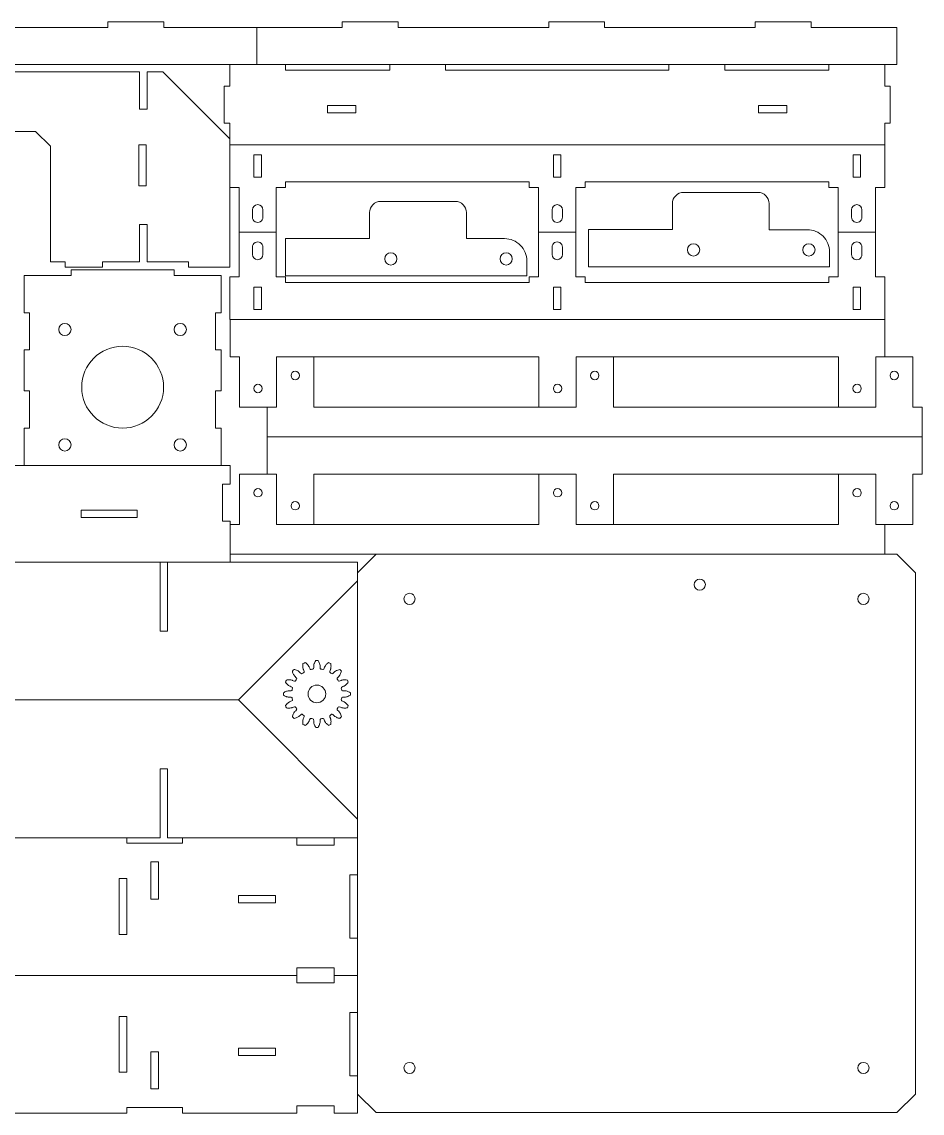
# Model space of a CAD drawing. Header units: millimetres. Extents: x -607 to 602, y -457 to -156.
# Drawn here: x 360.3 to 602.3, y -451 to -157.8 of the extents above; entities that cross this region are included whole.
import ezdxf

# ---------------------------------------------------------------- set-up
doc = ezdxf.new("R2010")
doc.units = ezdxf.units.MM
doc.header["$MEASUREMENT"] = 0
doc.layers.add('Default', color=7, linetype='Continuous')

msp = doc.modelspace()

# ---------------------------------------------------------------- linework, layer by layer
at = {"layer": 'Default', "color": 250, "lineweight": 9}
for points in [[(423.4518, -169.3371), (247.4518, -169.3371), (247.4518, -159.3371), (272.4518, -159.3371), (272.4518, -157.8371), (287.4518, -157.8371), (287.4518, -159.3371), (327.9518, -159.3371), (327.9518, -157.8371), (342.9518, -157.8371), (342.9518, -159.3371), (383.4518, -159.3371), (383.4518, -157.8371), (398.4518, -157.8371), (398.4518, -159.3371), (423.4518, -159.3371)], [(595.4518, -159.3371), (595.4518, -169.3371), (423.4518, -169.3371), (423.4518, -159.3371), (446.4518, -159.3371), (446.4518, -157.8371), (461.4518, -157.8371), (461.4518, -159.3371), (501.9518, -159.3371), (501.9518, -157.8371), (516.9518, -157.8371), (516.9518, -159.3371), (557.4518, -159.3371), (557.4518, -157.8371), (572.4518, -157.8371), (572.4518, -159.3371), (595.4518, -159.3371)], [(416.2188, -169.3371), (416.2188, -175.0871), (414.7188, -175.0871), (414.7188, -185.0871), (416.2188, -185.0871), (416.2188, -190.8371), (592.2188, -190.8371), (592.2188, -185.0871), (593.7188, -185.0871), (593.7188, -175.0871), (592.2188, -175.0871), (592.2188, -169.3371)], [(431.2188, -169.3371), (431.2188, -170.8371), (459.2188, -170.8371), (459.2188, -169.3371)], [(534.2188, -169.3371), (534.2188, -170.8371), (474.2188, -170.8371), (474.2188, -169.3371)], [(577.2188, -169.3371), (577.2188, -170.8371), (549.2188, -170.8371), (549.2188, -169.3371)], [(349.9988, -171.2666), (391.9998, -171.2666), (391.9998, -181.2666), (393.9998, -181.2666), (393.9998, -171.2666), (398.2188, -171.2666), (416.2188, -189.2666)], [(416.2188, -189.2666), (416.2188, -223.7666), (405.1093, -223.7666), (405.1093, -222.2666), (393.9998, -222.2666), (393.9998, -212.2666), (391.9998, -212.2666), (391.9998, -222.2666), (381.9998, -222.2666), (381.9998, -223.7666), (371.9998, -223.7666), (371.9998, -222.2666), (367.9988, -222.2666), (367.9988, -191.2666), (363.9988, -187.2666), (349.9988, -187.2666)], [(393.7328, -190.8876), (391.7328, -190.8876), (391.7328, -201.8876), (393.7328, -201.8876), (393.7328, -190.8876)], [(416.2188, -202.3371), (418.7188, -202.3371), (418.7188, -214.3372), (428.7188, -214.3371), (428.7188, -202.3371), (431.2188, -202.337), (431.2188, -200.8371), (496.7188, -200.8371), (496.7188, -202.3371), (499.2188, -202.3372), (499.2188, -214.3371), (509.2188, -214.3371), (509.2188, -202.3371), (511.7188, -202.3371), (511.7188, -200.8371), (577.2188, -200.8371), (577.2188, -202.3371), (579.7188, -202.3371), (579.7188, -214.3371), (589.7188, -214.3371), (589.7188, -202.3371), (592.2188, -202.3371), (592.2188, -190.8371)], [(558.1752, -203.6613), (538.1752, -203.6613)], [(476.8116, -206.0762), (456.8116, -206.0762)], [(535.1752, -206.6613), (535.1752, -213.6613), (512.5817, -213.6613), (512.5817, -223.6613), (577.4199, -223.6613), (577.4199, -219.6667)], [(571.4199, -213.6667), (561.1752, -213.6667), (561.1752, -206.6613)], [(453.8116, -209.0762), (453.8116, -216.0762), (431.2181, -216.0762), (431.2181, -226.0762), (496.0563, -226.0762), (496.0563, -222.0816)], [(490.0563, -216.0816), (479.8116, -216.0816), (479.8116, -209.0762)], [(418.7188, -214.3371), (418.7188, -226.3371), (416.2188, -226.3371), (416.2188, -237.8371), (592.2188, -237.8371), (592.2188, -226.3371), (589.7188, -226.3371), (589.7188, -214.3371), (579.7188, -214.3371), (579.7188, -226.3371), (577.2188, -226.3371), (577.2188, -227.8371), (511.7188, -227.8371), (511.7188, -226.3371), (509.2188, -226.3371), (509.2188, -214.3371), (499.2188, -214.3371), (499.2188, -226.3371), (496.7188, -226.3371), (496.7188, -227.8371), (431.2188, -227.8371), (431.2188, -226.3371), (428.7188, -226.3371), (428.7188, -214.3371), (418.7188, -214.3371)], [(360.9188, -276.9868), (360.9188, -266.9868), (362.4188, -266.9868), (362.4188, -256.9868), (360.9188, -256.9868), (360.9188, -245.9868), (362.4188, -245.9868), (362.4188, -235.9868), (360.9188, -235.9868), (360.9188, -225.9868), (373.5962, -225.9868), (373.5962, -224.4868), (401.2413, -224.4868), (401.2413, -225.9868), (413.9188, -225.9868), (413.9188, -235.9868), (412.4188, -235.9868), (412.4188, -245.9868), (413.9188, -245.9868), (413.9188, -256.9868), (412.4188, -256.9868), (412.4188, -266.9868), (413.9188, -266.9868), (413.9188, -276.9868)], [(499.3001, -261.3271), (499.3001, -247.8371), (428.8001, -247.8371), (428.8001, -261.3271), (418.8001, -261.3271), (418.8001, -247.8371), (416.3001, -247.8371), (416.3001, -237.8371)], [(592.3001, -247.8371), (592.3001, -237.8371)], [(579.8001, -261.3271), (579.8001, -247.8371), (509.3001, -247.8371), (509.3001, -261.3371), (438.8001, -261.3371), (438.8001, -247.8371)], [(602.3001, -269.3371), (602.3001, -261.3371), (599.8001, -261.3371), (599.8001, -247.8371), (589.8001, -247.8371), (589.8001, -261.3371), (519.3001, -261.3371), (519.3001, -247.8371)], [(303.3001, -265.8463), (303.3001, -276.9868), (314.4776, -276.9868), (314.4776, -278.9857), (342.1226, -278.9857), (342.1226, -276.9868), (416.3001, -276.9868), (416.3001, -281.9868), (414.3001, -281.9868), (414.3001, -291.9868), (416.3001, -291.9868), (416.3001, -302.9868), (240.3001, -302.9868), (240.3001, -291.9868), (242.3001, -291.9868), (242.3001, -281.9868), (240.3001, -281.9868), (240.3001, -276.9868), (277.3001, -276.9868), (279.3001, -274.9868), (279.3001, -254.7368), (301.3001, -254.7368), (301.3001, -265.8463), (303.3001, -265.8463)], [(426.3001, -279.3371), (426.3001, -269.3371), (426.3001, -261.3371)], [(426.3001, -269.3371), (602.3001, -269.3371), (602.3001, -279.3371), (599.8001, -279.3371), (599.8001, -292.8271), (589.8001, -292.8271), (589.8001, -279.3371), (519.3001, -279.3371), (519.3001, -292.8271)], [(499.3001, -279.3371), (499.3001, -292.8371), (428.8001, -292.8371), (428.8001, -279.3371), (418.8001, -279.3371), (418.8001, -292.8371), (416.3001, -292.8371), (416.3001, -300.8371), (592.3001, -300.8371), (592.3001, -292.8371)], [(438.8001, -292.8271), (438.8001, -279.3371), (509.3001, -279.3371), (509.3001, -292.8371), (579.8001, -292.8371), (579.8001, -279.3371)], [(595.5214, -300.8371), (455.5214, -300.8371), (450.5214, -305.8371), (450.5214, -445.8371), (455.5214, -450.8371), (595.5214, -450.8371), (600.5214, -445.8371), (600.5214, -305.8371), (595.5214, -300.8371)], [(167.938, -339.9868), (130.5214, -314.9868), (130.5214, -302.9868), (190.5214, -302.9868), (190.5214, -321.4868), (192.5214, -321.4868), (192.5214, -302.9868), (397.5214, -302.9868), (397.5214, -321.4868), (399.5214, -321.4868), (399.5214, -302.9868), (450.5214, -302.9868), (450.5214, -307.9868), (418.5214, -339.9868)], [(144.5214, -413.9868), (128.5214, -397.9868), (128.5214, -392.9868), (144.5214, -376.9868), (130.5214, -376.9868), (130.5214, -364.9868), (167.938, -339.9868), (418.5214, -339.9868), (450.5214, -371.9868), (450.5214, -376.9868), (399.5214, -376.9868), (399.5214, -358.4868), (397.5214, -358.4868), (397.5214, -376.9868), (192.5214, -376.9868), (192.5214, -358.4868), (190.5214, -358.4868), (190.5214, -376.9868)], [(450.5214, -376.9868), (450.5214, -386.9868), (448.5214, -386.9868), (448.5214, -403.9868), (450.5214, -403.9868), (450.5214, -413.9868)], [(144.5214, -413.9868), (434.2714, -413.9868), (434.2714, -415.9868)], [(434.2714, -415.9868), (444.2714, -415.9868), (444.2714, -413.9868), (450.5214, -413.9868), (450.5214, -423.9868), (448.5214, -423.9868), (448.5214, -440.9868), (450.5214, -440.9868), (450.5214, -450.9868), (444.2714, -450.9868), (444.2714, -448.9868), (434.2714, -448.9868), (434.2714, -450.9868), (403.5214, -450.9868), (403.5214, -449.4868), (388.5214, -449.4868), (388.5214, -450.9868), (323.0214, -450.9868)]]:
    msp.add_lwpolyline(points, dxfattribs=at)
at = {"layer": 'Default', "color": 240, "lineweight": 9}
for points in [[(442.5048, -182.3101), (442.5048, -180.3101), (450.0961, -180.3101), (450.0961, -182.3101), (442.5048, -182.3101)], [(558.3415, -180.3101), (558.3415, -182.3101), (565.9328, -182.3101), (565.9328, -180.3101), (558.3415, -180.3101)], [(422.7188, -193.5871), (424.7188, -193.5871), (424.7188, -199.5871), (422.7188, -199.5871), (422.7188, -193.5871)], [(505.2188, -199.5871), (505.2188, -193.5871), (503.2188, -193.5872), (503.2188, -199.5871), (505.2188, -199.5871)], [(585.7189, -199.5871), (585.7188, -193.5871), (583.7188, -193.5871), (583.7188, -199.5871), (585.7189, -199.5871)], [(422.3188, -208.3371), (422.3188, -210.3371)], [(425.1189, -210.3371), (425.1188, -208.3371)], [(502.8188, -208.3371), (502.8188, -210.3371)], [(505.6188, -210.3371), (505.6188, -208.3371)], [(583.3189, -208.3371), (583.3189, -210.3371)], [(586.1188, -210.3371), (586.1188, -208.3371)], [(422.3188, -218.3371), (422.3188, -220.3371)], [(425.1188, -220.3371), (425.1188, -218.3371)], [(502.8188, -218.3371), (502.8188, -220.3371)], [(505.6188, -220.3371), (505.6188, -218.3371)], [(583.3188, -218.3371), (583.3188, -220.3371)], [(586.1188, -220.3371), (586.1188, -218.3371)], [(422.7188, -229.0871), (422.7188, -235.0871), (424.7188, -235.0871), (424.7188, -229.0871), (422.7188, -229.0871)], [(503.2188, -229.0871), (503.2188, -235.0871), (505.2188, -235.0871), (505.2188, -229.0871), (503.2188, -229.0871)], [(585.7188, -235.0871), (583.7188, -235.0871), (583.7188, -229.0871), (585.7188, -229.0871), (585.7188, -235.0871)], [(391.3001, -290.9868), (391.3001, -288.9868), (376.3001, -288.9868), (376.3001, -290.9868), (391.3001, -290.9868)], [(403.5214, -376.9868), (403.5214, -378.4868), (388.5214, -378.4868), (388.5214, -376.9868)], [(444.2714, -376.9868), (444.2714, -378.9868), (434.2714, -378.9868), (434.2714, -376.9868)], [(395.0214, -393.4868), (397.0214, -393.4868), (397.0214, -383.4868), (395.0214, -383.4868), (395.0214, -393.4868)], [(388.5214, -402.9868), (388.5214, -387.9868), (386.5214, -387.9868), (386.5214, -402.9868), (388.5214, -402.9868)], [(418.5214, -394.4868), (428.5214, -394.4868), (428.5214, -392.4868), (418.5214, -392.4868), (418.5214, -394.4868)], [(444.2714, -413.9868), (444.2714, -411.9868), (434.2714, -411.9868), (434.2714, -413.9868)], [(388.5214, -424.9868), (388.5214, -439.9868), (386.5214, -439.9868), (386.5214, -424.9868), (388.5214, -424.9868)], [(418.5214, -433.4868), (428.5214, -433.4868), (428.5214, -435.4868), (418.5214, -435.4868), (418.5214, -433.4868)], [(395.0214, -434.4868), (397.0214, -434.4868), (397.0214, -444.4868), (395.0214, -444.4868), (395.0214, -434.4868)]]:
    msp.add_lwpolyline(points, dxfattribs=at)
at = {"layer": 'Default', "color": 250, "lineweight": 9}
for points, knots in [([(538.1752, -203.6613), (537.3796, -203.6613), (536.6165, -203.9774), (536.0539, -204.54), (535.4913, -205.1026), (535.1752, -205.8657), (535.1752, -206.6613)], [0, 0, 0, 0, 1, 1, 1, 2, 2, 2, 2]), ([(561.1752, -206.6613), (561.1752, -205.8657), (560.8592, -205.1026), (560.2966, -204.54), (559.734, -203.9774), (558.9709, -203.6613), (558.1752, -203.6613)], [0, 0, 0, 0, 1, 1, 1, 2, 2, 2, 2]), ([(456.8116, -206.0762), (456.016, -206.0762), (455.2529, -206.3923), (454.6903, -206.9549), (454.1277, -207.5175), (453.8116, -208.2806), (453.8116, -209.0762)], [0, 0, 0, 0, 1, 1, 1, 2, 2, 2, 2]), ([(479.8116, -209.0762), (479.8116, -208.2806), (479.4956, -207.5175), (478.933, -206.9549), (478.3704, -206.3923), (477.6073, -206.0762), (476.8116, -206.0762)], [0, 0, 0, 0, 1, 1, 1, 2, 2, 2, 2]), ([(577.4199, -219.6667), (577.4199, -218.0754), (576.7877, -216.5493), (575.6625, -215.424), (574.5373, -214.2988), (573.0112, -213.6667), (571.4199, -213.6667)], [0, 0, 0, 0, 1, 1, 1, 2, 2, 2, 2]), ([(496.0563, -222.0816), (496.0563, -220.4903), (495.4241, -218.9642), (494.2989, -217.8389), (493.1737, -216.7137), (491.6476, -216.0816), (490.0563, -216.0816)], [0, 0, 0, 0, 1, 1, 1, 2, 2, 2, 2]), ([(544.029, -309.0216), (544.029, -308.1931), (543.3575, -307.5216), (542.529, -307.5216), (541.7006, -307.5216), (541.029, -308.1931), (541.029, -309.0215), (541.029, -309.85), (541.7006, -310.5215), (542.529, -310.5216), (543.3575, -310.5216), (544.029, -309.85), (544.029, -309.0216)], [0, 0, 0, 0, 1, 1, 1, 2, 2, 2, 3, 3, 3, 4, 4, 4, 4]), ([(466.0214, -312.8371), (466.0214, -312.0087), (465.3498, -311.3371), (464.5214, -311.3371), (463.6929, -311.3371), (463.0214, -312.0087), (463.0214, -312.8371), (463.0213, -313.6656), (463.6929, -314.3371), (464.5213, -314.3371), (465.3498, -314.3371), (466.0213, -313.6656), (466.0214, -312.8371)], [0, 0, 0, 0, 1, 1, 1, 2, 2, 2, 3, 3, 3, 4, 4, 4, 4]), ([(588.0214, -312.8371), (588.0214, -312.0087), (587.3498, -311.3371), (586.5214, -311.3371), (585.6929, -311.3371), (585.0214, -312.0087), (585.0214, -312.8371), (585.0213, -313.6656), (585.6929, -314.3371), (586.5213, -314.3371), (587.3498, -314.3371), (588.0213, -313.6656), (588.0214, -312.8371)], [0, 0, 0, 0, 1, 1, 1, 2, 2, 2, 3, 3, 3, 4, 4, 4, 4]), ([(440.503, -345.2584), (440.5153, -345.1569), (440.5882, -345.073), (440.6871, -345.0468), (440.8598, -345.0193), (441.0314, -344.9852), (441.2015, -344.9444), (441.3029, -344.9308), (441.4024, -344.9804), (441.4526, -345.0696), (441.5637, -345.2668), (441.666, -345.5028), (441.6894, -345.5715), (441.7199, -345.6611), (441.7707, -345.764), (441.7885, -345.7931), (441.8771, -345.938), (442.0192, -346.1251), (442.0681, -346.1824), (442.2426, -346.3868), (442.6231, -346.7058), (442.7698, -346.8143), (442.9731, -346.7385), (443.1736, -346.6555), (443.3708, -346.5653), (443.4248, -346.205), (443.4307, -345.7565), (443.4202, -345.6224), (443.4085, -345.4731), (443.3627, -345.2324), (443.3427, -345.1493), (443.3267, -345.083), (443.2769, -344.965), (443.256, -344.9225), (443.1921, -344.7927), (443.0991, -344.5094), (443.0686, -344.4002), (443.041, -344.3016), (443.0763, -344.1963), (443.1576, -344.1342), (443.3067, -344.0427), (443.4522, -343.9455), (443.5937, -343.8428), (443.6822, -343.7914), (443.7931, -343.7991), (443.8736, -343.8623), (444.0517, -344.0021), (444.2365, -344.1809), (444.2844, -344.2354), (444.3469, -344.3065), (444.4333, -344.3822), (444.4608, -344.4022), (444.5982, -344.5022), (444.8011, -344.6207), (444.8682, -344.6549), (445.1075, -344.7769), (445.5812, -344.9261), (445.7582, -344.9701), (445.917, -344.8224), (446.0705, -344.6689), (446.2182, -344.5101), (446.1302, -344.1565), (445.9641, -343.74), (445.903, -343.62), (445.835, -343.4866), (445.7006, -343.2818), (445.6503, -343.2127), (445.6102, -343.1576), (445.5191, -343.0675), (445.4835, -343.0363), (445.3747, -342.9408), (445.1804, -342.7147), (445.1104, -342.6255), (445.0473, -342.545), (445.0395, -342.4341), (445.0909, -342.3456), (445.1936, -342.2041), (445.2909, -342.0586), (445.3823, -341.9095), (445.4444, -341.8282), (445.5498, -341.7929), (445.6483, -341.8205), (445.8664, -341.8814), (446.1056, -341.9759), (446.1707, -342.0079), (446.2556, -342.0497), (446.3643, -342.0866), (446.3975, -342.0946), (446.5626, -342.1344), (446.7954, -342.1662), (446.8705, -342.1721), (447.1383, -342.1932), (447.633, -342.1498), (447.8134, -342.1227), (447.9036, -341.9254), (447.9867, -341.725), (448.0624, -341.5217), (447.8458, -341.2287), (447.5328, -340.9074), (447.4305, -340.82), (447.3167, -340.7228), (447.1141, -340.585), (447.0412, -340.5404), (446.9831, -340.5048), (446.8644, -340.4565), (446.8196, -340.4412), (446.6826, -340.3946), (446.4165, -340.2601), (446.3177, -340.2045), (446.2285, -340.1543), (446.179, -340.0548), (446.1926, -339.9534), (446.2333, -339.7833), (446.2675, -339.6117), (446.2949, -339.439), (446.3211, -339.3401), (446.405, -339.2671), (446.5066, -339.2549), (446.7313, -339.2277), (446.9885, -339.2235), (447.0609, -339.2282), (447.1553, -339.2343), (447.2699, -339.2267), (447.3036, -339.2214), (447.4714, -339.195), (447.6986, -339.1353), (447.7703, -339.112), (448.0258, -339.0291), (448.4662, -338.7996), (448.6225, -338.7056), (448.6304, -338.4888), (448.6304, -338.2718), (448.6225, -338.055), (448.3103, -337.8672), (447.8982, -337.6902), (447.7703, -337.6486), (447.6279, -337.6023), (447.3879, -337.5525), (447.3036, -337.5392), (447.2362, -337.5285), (447.1081, -337.5294), (447.0609, -337.5324), (446.9164, -337.5418), (446.6191, -337.5193), (446.5066, -337.5057), (446.405, -337.4935), (446.3211, -337.4205), (446.2949, -337.3216), (446.2675, -337.1489), (446.2333, -336.9773), (446.1926, -336.8072), (446.179, -336.7058), (446.2285, -336.6064), (446.3177, -336.5562), (446.515, -336.4451), (446.7509, -336.3427), (446.8196, -336.3194), (446.9092, -336.2888), (447.0121, -336.238), (447.0412, -336.2202), (447.1862, -336.1316), (447.3732, -335.9895), (447.4305, -335.9406), (447.6349, -335.7662), (447.9539, -335.3856), (448.0624, -335.2389), (447.9867, -335.0356), (447.9036, -334.8352), (447.8134, -334.6379), (447.4531, -334.5839), (447.0046, -334.578), (446.8705, -334.5885), (446.7212, -334.6002), (446.4805, -334.6461), (446.3975, -334.666), (446.3312, -334.682), (446.2131, -334.7318), (446.1707, -334.7527), (446.0408, -334.8166), (445.7575, -334.9096), (445.6483, -334.9402), (445.5498, -334.9677), (445.4444, -334.9324), (445.3823, -334.8511), (445.2909, -334.702), (445.1936, -334.5565), (445.0909, -334.415), (445.0395, -334.3265), (445.0473, -334.2156), (445.1104, -334.1351), (445.2502, -333.957), (445.429, -333.7722), (445.4835, -333.7243), (445.5546, -333.6618), (445.6303, -333.5755), (445.6503, -333.5479), (445.7503, -333.4106), (445.8688, -333.2077), (445.903, -333.1406), (446.025, -332.9012), (446.1742, -332.4275), (446.2182, -332.2505), (446.0705, -332.0917), (445.917, -331.9382), (445.7582, -331.7905), (445.4047, -331.8785), (444.9881, -332.0447), (444.8682, -332.1057), (444.7347, -332.1737), (444.5299, -332.3081), (444.4608, -332.3584), (444.4057, -332.3985), (444.3157, -332.4897), (444.2844, -332.5252), (444.1889, -332.634), (443.9628, -332.8283), (443.8736, -332.8983), (443.7931, -332.9615), (443.6822, -332.9692), (443.5937, -332.9178), (443.4522, -332.8151), (443.3067, -332.7179), (443.1576, -332.6264), (443.0763, -332.5643), (443.041, -332.459), (443.0686, -332.3604), (443.1295, -332.1424), (443.224, -331.9031), (443.256, -331.8381), (443.2978, -331.7531), (443.3347, -331.6444), (443.3427, -331.6113), (443.3825, -331.4461), (443.4143, -331.2133), (443.4202, -331.1382), (443.4414, -330.8704), (443.3979, -330.3757), (443.3708, -330.1953), (443.1736, -330.1051), (442.9731, -330.0221), (442.7698, -329.9463), (442.4768, -330.1629), (442.1555, -330.4759), (442.0681, -330.5782), (441.9709, -330.692), (441.8331, -330.8947), (441.7885, -330.9675), (441.7529, -331.0256), (441.7046, -331.1443), (441.6894, -331.1891), (441.6428, -331.3262), (441.5082, -331.5923), (441.4526, -331.691), (441.4024, -331.7802), (441.3029, -331.8298), (441.2015, -331.8162), (441.0314, -331.7754), (440.8598, -331.7413), (440.6871, -331.7138), (440.5882, -331.6876), (440.5153, -331.6037), (440.503, -331.5022), (440.4759, -331.2774), (440.4716, -331.0202), (440.4763, -330.9478), (440.4824, -330.8534), (440.4748, -330.7388), (440.4695, -330.7051), (440.4431, -330.5373), (440.3834, -330.3101), (440.3602, -330.2384), (440.2772, -329.9829), (440.0477, -329.5425), (439.9537, -329.3862), (439.7369, -329.3783), (439.5199, -329.3783), (439.3031, -329.3862), (439.1154, -329.6984), (438.9383, -330.1105), (438.8967, -330.2384), (438.8504, -330.3809), (438.8006, -330.6208), (438.7873, -330.7051), (438.7767, -330.7725), (438.7775, -330.9006), (438.7805, -330.9478), (438.7899, -331.0923), (438.7674, -331.3896), (438.7538, -331.5022), (438.7416, -331.6037), (438.6687, -331.6876), (438.5698, -331.7138), (438.397, -331.7413), (438.2254, -331.7754), (438.0553, -331.8162), (437.9539, -331.8298), (437.8545, -331.7802), (437.8043, -331.691), (437.6932, -331.4938), (437.5909, -331.2578), (437.5675, -331.1891), (437.537, -331.0995), (437.4861, -330.9966), (437.4684, -330.9675), (437.3797, -330.8226), (437.2376, -330.6355), (437.1887, -330.5782), (437.0143, -330.3738), (436.6337, -330.0548), (436.487, -329.9463), (436.2838, -330.0221), (436.0833, -330.1051), (435.886, -330.1953), (435.832, -330.5556), (435.8261, -331.0041), (435.8366, -331.1382), (435.8484, -331.2875), (435.8942, -331.5282), (435.9142, -331.6113), (435.9301, -331.6776), (435.9799, -331.7956), (436.0008, -331.8381), (436.0647, -331.9679), (436.1578, -332.2512), (436.1883, -332.3604), (436.2158, -332.459), (436.1805, -332.5643), (436.0992, -332.6264), (435.9501, -332.7179), (435.8046, -332.8151), (435.6631, -332.9178), (435.5746, -332.9692), (435.4638, -332.9615), (435.3833, -332.8983), (435.2051, -332.7585), (435.0203, -332.5797), (434.9724, -332.5252), (434.9099, -332.4541), (434.8236, -332.3784), (434.796, -332.3584), (434.6587, -332.2584), (434.4558, -332.1399), (434.3887, -332.1057), (434.1493, -331.9837), (433.6756, -331.8345), (433.4986, -331.7905), (433.3398, -331.9382), (433.1864, -332.0917), (433.0386, -332.2505), (433.1266, -332.6041), (433.2928, -333.0207), (433.3538, -333.1406), (433.4218, -333.274), (433.5563, -333.4788), (433.6065, -333.5479), (433.6466, -333.6031), (433.7378, -333.6931), (433.7733, -333.7243), (433.8821, -333.8198), (434.0764, -334.0459), (434.1464, -334.1351), (434.2096, -334.2156), (434.2173, -334.3265), (434.1659, -334.415), (434.0632, -334.5565), (433.966, -334.702), (433.8745, -334.8511), (433.8124, -334.9324), (433.7071, -334.9677), (433.6085, -334.9402), (433.3905, -334.8792), (433.1513, -334.7847), (433.0862, -334.7527), (433.0012, -334.7109), (432.8925, -334.674), (432.8594, -334.666), (432.6942, -334.6262), (432.4615, -334.5944), (432.3864, -334.5885), (432.1185, -334.5674), (431.6238, -334.6108), (431.4434, -334.6379), (431.3532, -334.8352), (431.2702, -335.0356), (431.1945, -335.2389), (431.4111, -335.5319), (431.724, -335.8532), (431.8263, -335.9406), (431.9402, -336.0378), (432.1428, -336.1757), (432.2156, -336.2202), (432.2738, -336.2558), (432.3924, -336.3041), (432.4372, -336.3194), (432.5743, -336.366), (432.8404, -336.5005), (432.9392, -336.5562), (433.0283, -336.6064), (433.0779, -336.7058), (433.0643, -336.8072), (433.0235, -336.9773), (432.9894, -337.1489), (432.962, -337.3216), (432.9357, -337.4205), (432.8519, -337.4935), (432.7503, -337.5057), (432.5255, -337.5329), (432.2683, -337.5371), (432.196, -337.5324), (432.1015, -337.5263), (431.9869, -337.5339), (431.9533, -337.5392), (431.7854, -337.5656), (431.5582, -337.6253), (431.4866, -337.6486), (431.231, -337.7315), (430.7906, -337.961), (430.6343, -338.055), (430.6265, -338.2718), (430.6265, -338.4888), (430.6343, -338.7056), (430.9465, -338.8934), (431.3586, -339.0704), (431.4866, -339.112), (431.629, -339.1583), (431.8689, -339.2081), (431.9533, -339.2214), (432.0206, -339.2321), (432.1487, -339.2312), (432.196, -339.2282), (432.3404, -339.2188), (432.6377, -339.2413), (432.7503, -339.2549), (432.8519, -339.2671), (432.9357, -339.3401), (432.962, -339.439), (432.9894, -339.6117), (433.0235, -339.7833), (433.0643, -339.9534), (433.0779, -340.0548), (433.0283, -340.1543), (432.9392, -340.2045), (432.7419, -340.3155), (432.5059, -340.4179), (432.4372, -340.4412), (432.3476, -340.4718), (432.2447, -340.5226), (432.2156, -340.5404), (432.0707, -340.629), (431.8836, -340.7711), (431.8263, -340.82), (431.622, -340.9944), (431.3029, -341.375), (431.1945, -341.5217), (431.2702, -341.725), (431.3532, -341.9254), (431.4434, -342.1227), (431.8037, -342.1767), (432.2522, -342.1826), (432.3864, -342.1721), (432.5356, -342.1604), (432.7763, -342.1145), (432.8594, -342.0946), (432.9257, -342.0786), (433.0437, -342.0288), (433.0862, -342.0079), (433.216, -341.944), (433.4993, -341.851), (433.6085, -341.8205), (433.7071, -341.7929), (433.8125, -341.8282), (433.8745, -341.9095), (433.966, -342.0586), (434.0632, -342.2041), (434.1659, -342.3456), (434.2173, -342.4341), (434.2096, -342.545), (434.1464, -342.6255), (434.0067, -342.8036), (433.8278, -342.9884), (433.7733, -343.0363), (433.7022, -343.0988), (433.6266, -343.1851), (433.6065, -343.2127), (433.5065, -343.35), (433.3881, -343.5529), (433.3538, -343.62), (433.2318, -343.8594), (433.0827, -344.3331), (433.0386, -344.5101), (433.1864, -344.6689), (433.3398, -344.8224), (433.4986, -344.9701), (433.8522, -344.8821), (434.2688, -344.7159), (434.3887, -344.6549), (434.5221, -344.5869), (434.727, -344.4525), (434.796, -344.4022), (434.8512, -344.3621), (434.9412, -344.2709), (434.9724, -344.2354), (435.0679, -344.1266), (435.2941, -343.9323), (435.3833, -343.8623), (435.4638, -343.7991), (435.5746, -343.7914), (435.6631, -343.8428), (435.8046, -343.9455), (435.9501, -344.0427), (436.0992, -344.1342), (436.1805, -344.1963), (436.2158, -344.3016), (436.1883, -344.4002), (436.1273, -344.6182), (436.0328, -344.8575), (436.0008, -344.9225), (435.959, -345.0075), (435.9222, -345.1162), (435.9142, -345.1493), (435.8743, -345.3145), (435.8426, -345.5473), (435.8366, -345.6224), (435.8155, -345.8902), (435.859, -346.3849), (435.886, -346.5653), (436.0833, -346.6555), (436.2838, -346.7385), (436.487, -346.8143), (436.78, -346.5977), (437.1013, -346.2847), (437.1887, -346.1824), (437.286, -346.0686), (437.4238, -345.866), (437.4684, -345.7931), (437.504, -345.735), (437.5522, -345.6163), (437.5675, -345.5715), (437.6141, -345.4344), (437.7486, -345.1683), (437.8043, -345.0696), (437.8545, -344.9804), (437.9539, -344.9308), (438.0553, -344.9444), (438.2254, -344.9852), (438.397, -345.0193), (438.5698, -345.0468), (438.6687, -345.073), (438.7416, -345.1569), (438.7538, -345.2584), (438.781, -345.4832), (438.7852, -345.7404), (438.7805, -345.8128), (438.7744, -345.9072), (438.782, -346.0218), (438.7873, -346.0555), (438.8137, -346.2233), (438.8734, -346.4505), (438.8967, -346.5222), (438.9796, -346.7777), (439.2091, -347.2181), (439.3031, -347.3744), (439.5199, -347.3823), (439.7369, -347.3823), (439.9537, -347.3744), (440.1415, -347.0622), (440.3186, -346.6501), (440.3602, -346.5222), (440.4064, -346.3798), (440.4562, -346.1398), (440.4695, -346.0555), (440.4802, -345.9881), (440.4794, -345.86), (440.4763, -345.8128), (440.4669, -345.6683), (440.4894, -345.371), (440.503, -345.2584)], [0, 0, 0, 0, 1, 1, 1, 2, 2, 2, 3, 3, 3, 4, 4, 4, 5, 5, 5, 6, 6, 6, 7, 7, 7, 8, 8, 8, 9, 9, 9, 10, 10, 10, 11, 11, 11, 12, 12, 12, 13, 13, 13, 14, 14, 14, 15, 15, 15, 16, 16, 16, 17, 17, 17, 18, 18, 18, 19, 19, 19, 20, 20, 20, 21, 21, 21, 22, 22, 22, 23, 23, 23, 24, 24, 24, 25, 25, 25, 26, 26, 26, 27, 27, 27, 28, 28, 28, 29, 29, 29, 30, 30, 30, 31, 31, 31, 32, 32, 32, 33, 33, 33, 34, 34, 34, 35, 35, 35, 36, 36, 36, 37, 37, 37, 38, 38, 38, 39, 39, 39, 40, 40, 40, 41, 41, 41, 42, 42, 42, 43, 43, 43, 44, 44, 44, 45, 45, 45, 46, 46, 46, 47, 47, 47, 48, 48, 48, 49, 49, 49, 50, 50, 50, 51, 51, 51, 52, 52, 52, 53, 53, 53, 54, 54, 54, 55, 55, 55, 56, 56, 56, 57, 57, 57, 58, 58, 58, 59, 59, 59, 60, 60, 60, 61, 61, 61, 62, 62, 62, 63, 63, 63, 64, 64, 64, 65, 65, 65, 66, 66, 66, 67, 67, 67, 68, 68, 68, 69, 69, 69, 70, 70, 70, 71, 71, 71, 72, 72, 72, 73, 73, 73, 74, 74, 74, 75, 75, 75, 76, 76, 76, 77, 77, 77, 78, 78, 78, 79, 79, 79, 80, 80, 80, 81, 81, 81, 82, 82, 82, 83, 83, 83, 84, 84, 84, 85, 85, 85, 86, 86, 86, 87, 87, 87, 88, 88, 88, 89, 89, 89, 90, 90, 90, 91, 91, 91, 92, 92, 92, 93, 93, 93, 94, 94, 94, 95, 95, 95, 96, 96, 96, 97, 97, 97, 98, 98, 98, 99, 99, 99, 100, 100, 100, 101, 101, 101, 102, 102, 102, 103, 103, 103, 104, 104, 104, 105, 105, 105, 106, 106, 106, 107, 107, 107, 108, 108, 108, 109, 109, 109, 110, 110, 110, 111, 111, 111, 112, 112, 112, 113, 113, 113, 114, 114, 114, 115, 115, 115, 116, 116, 116, 117, 117, 117, 118, 118, 118, 119, 119, 119, 120, 120, 120, 121, 121, 121, 122, 122, 122, 123, 123, 123, 124, 124, 124, 125, 125, 125, 126, 126, 126, 127, 127, 127, 128, 128, 128, 129, 129, 129, 130, 130, 130, 131, 131, 131, 132, 132, 132, 133, 133, 133, 134, 134, 134, 135, 135, 135, 136, 136, 136, 137, 137, 137, 138, 138, 138, 139, 139, 139, 140, 140, 140, 141, 141, 141, 142, 142, 142, 143, 143, 143, 144, 144, 144, 145, 145, 145, 146, 146, 146, 147, 147, 147, 148, 148, 148, 149, 149, 149, 150, 150, 150, 151, 151, 151, 152, 152, 152, 153, 153, 153, 154, 154, 154, 155, 155, 155, 156, 156, 156, 157, 157, 157, 158, 158, 158, 159, 159, 159, 160, 160, 160, 161, 161, 161, 162, 162, 162, 163, 163, 163, 164, 164, 164, 165, 165, 165, 166, 166, 166, 167, 167, 167, 168, 168, 168, 169, 169, 169, 170, 170, 170, 171, 171, 171, 172, 172, 172, 173, 173, 173, 174, 174, 174, 175, 175, 175, 176, 176, 176, 177, 177, 177, 178, 178, 178, 179, 179, 179, 180, 180, 180, 181, 181, 181, 182, 182, 182, 183, 183, 183, 184, 184, 184, 185, 185, 185, 186, 186, 186, 187, 187, 187, 188, 188, 188, 189, 189, 189, 190, 190, 190, 191, 191, 191, 192, 192, 192, 192]), ([(588.0214, -438.8371), (588.0214, -438.0087), (587.3498, -437.3371), (586.5214, -437.3371), (585.6929, -437.3371), (585.0214, -438.0087), (585.0214, -438.8371), (585.0213, -439.6656), (585.6929, -440.3371), (586.5213, -440.3371), (587.3498, -440.3371), (588.0213, -439.6656), (588.0214, -438.8371)], [0, 0, 0, 0, 1, 1, 1, 2, 2, 2, 3, 3, 3, 4, 4, 4, 4])]:
    msp.add_open_spline(points, degree=3, knots=knots, dxfattribs=at)
at = {"layer": 'Default', "color": 240, "lineweight": 9}
for points, knots in [([(425.1188, -208.3371), (425.1188, -207.5639), (424.492, -206.9371), (423.7188, -206.9371), (422.9456, -206.9371), (422.3188, -207.5639), (422.3188, -208.3371)], [0, 0, 0, 0, 1, 1, 1, 2, 2, 2, 2]), ([(505.6188, -208.3371), (505.6188, -207.5639), (504.992, -206.9371), (504.2188, -206.9371), (503.4456, -206.9371), (502.8188, -207.5638), (502.8188, -208.3371)], [0, 0, 0, 0, 1, 1, 1, 2, 2, 2, 2]), ([(586.1188, -208.3371), (586.1189, -207.5639), (585.492, -206.9372), (584.7188, -206.9371), (583.9456, -206.9371), (583.3188, -207.5639), (583.3189, -208.3371)], [0, 0, 0, 0, 1, 1, 1, 2, 2, 2, 2]), ([(422.3188, -210.3371), (422.3188, -210.8372), (422.5856, -211.2994), (423.0188, -211.5495), (423.4519, -211.7996), (423.9856, -211.7996), (424.4188, -211.5495), (424.8519, -211.2994), (425.1188, -210.8372), (425.1189, -210.3371)], [0, 0, 0, 0, 1, 1, 1, 2, 2, 2, 3, 3, 3, 3]), ([(502.8188, -210.3371), (502.8188, -210.8372), (503.0856, -211.2994), (503.5189, -211.5495), (503.9519, -211.7996), (504.4856, -211.7996), (504.9188, -211.5495), (505.3519, -211.2994), (505.6188, -210.8372), (505.6188, -210.3371)], [0, 0, 0, 0, 1, 1, 1, 2, 2, 2, 3, 3, 3, 3]), ([(583.3189, -210.3371), (583.3188, -210.8372), (583.5856, -211.2994), (584.0188, -211.5495), (584.4519, -211.7996), (584.9856, -211.7996), (585.4188, -211.5495), (585.8519, -211.2994), (586.1188, -210.8372), (586.1188, -210.3371)], [0, 0, 0, 0, 1, 1, 1, 2, 2, 2, 3, 3, 3, 3]), ([(425.1188, -218.3371), (425.1188, -217.8369), (424.8519, -217.3747), (424.4188, -217.1246), (423.9856, -216.8745), (423.4519, -216.8745), (423.0188, -217.1246), (422.5856, -217.3747), (422.3188, -217.8369), (422.3188, -218.3371)], [0, 0, 0, 0, 1, 1, 1, 2, 2, 2, 3, 3, 3, 3]), ([(505.6188, -218.3371), (505.6188, -217.8369), (505.3519, -217.3747), (504.9188, -217.1246), (504.4856, -216.8745), (503.9519, -216.8745), (503.5188, -217.1246), (503.0856, -217.3747), (502.8188, -217.8369), (502.8188, -218.3371)], [0, 0, 0, 0, 1, 1, 1, 2, 2, 2, 3, 3, 3, 3]), ([(586.1188, -218.3371), (586.1188, -217.8369), (585.8519, -217.3747), (585.4188, -217.1246), (584.9856, -216.8745), (584.4519, -216.8745), (584.0188, -217.1246), (583.5856, -217.3747), (583.3188, -217.8369), (583.3188, -218.3371)], [0, 0, 0, 0, 1, 1, 1, 2, 2, 2, 3, 3, 3, 3]), ([(540.866, -220.7575), (541.7773, -220.7575), (542.516, -220.0187), (542.516, -219.1075), (542.516, -218.1962), (541.7773, -217.4575), (540.866, -217.4575), (539.9548, -217.4575), (539.216, -218.1962), (539.216, -219.1075), (539.216, -220.0187), (539.9547, -220.7575), (540.866, -220.7575)], [0, 0, 0, 0, 1, 1, 1, 2, 2, 2, 3, 3, 3, 4, 4, 4, 4]), ([(571.866, -220.7575), (572.7773, -220.7575), (573.516, -220.0187), (573.516, -219.1075), (573.516, -218.1962), (572.7773, -217.4575), (571.866, -217.4575), (570.9548, -217.4575), (570.216, -218.1962), (570.216, -219.1075), (570.216, -220.0187), (570.9547, -220.7575), (571.866, -220.7575)], [0, 0, 0, 0, 1, 1, 1, 2, 2, 2, 3, 3, 3, 4, 4, 4, 4]), ([(422.3188, -220.3371), (422.3188, -221.1103), (422.9456, -221.7371), (423.7188, -221.7371), (424.492, -221.7371), (425.1188, -221.1103), (425.1188, -220.3371)], [0, 0, 0, 0, 1, 1, 1, 2, 2, 2, 2]), ([(459.5024, -223.1724), (460.4137, -223.1724), (461.1524, -222.4336), (461.1524, -221.5224), (461.1524, -220.6111), (460.4137, -219.8724), (459.5024, -219.8724), (458.5912, -219.8724), (457.8524, -220.6111), (457.8524, -221.5224), (457.8524, -222.4336), (458.5911, -223.1724), (459.5024, -223.1724)], [0, 0, 0, 0, 1, 1, 1, 2, 2, 2, 3, 3, 3, 4, 4, 4, 4]), ([(490.5024, -223.1724), (491.4137, -223.1724), (492.1524, -222.4336), (492.1524, -221.5224), (492.1524, -220.6111), (491.4137, -219.8724), (490.5024, -219.8724), (489.5912, -219.8724), (488.8524, -220.6111), (488.8524, -221.5224), (488.8524, -222.4336), (489.5911, -223.1724), (490.5024, -223.1724)], [0, 0, 0, 0, 1, 1, 1, 2, 2, 2, 3, 3, 3, 4, 4, 4, 4]), ([(502.8188, -220.3371), (502.8188, -221.1103), (503.4456, -221.7371), (504.2188, -221.7371), (504.992, -221.7371), (505.6188, -221.1103), (505.6188, -220.3371)], [0, 0, 0, 0, 1, 1, 1, 2, 2, 2, 2]), ([(583.3188, -220.3371), (583.3188, -220.8372), (583.5856, -221.2994), (584.0188, -221.5495), (584.4519, -221.7996), (584.9856, -221.7996), (585.4188, -221.5495), (585.8519, -221.2994), (586.1188, -220.8372), (586.1188, -220.3371)], [0, 0, 0, 0, 1, 1, 1, 2, 2, 2, 3, 3, 3, 3]), ([(373.5688, -240.4868), (373.5688, -239.5755), (372.8301, -238.8368), (371.9188, -238.8368), (371.0075, -238.8368), (370.2688, -239.5755), (370.2688, -240.4868), (370.2688, -241.3981), (371.0075, -242.1368), (371.9188, -242.1368), (372.83, -242.1368), (373.5688, -241.3981), (373.5688, -240.4868)], [0, 0, 0, 0, 1, 1, 1, 2, 2, 2, 3, 3, 3, 4, 4, 4, 4]), ([(404.5688, -240.4868), (404.5688, -239.5755), (403.8301, -238.8368), (402.9188, -238.8368), (402.0075, -238.8368), (401.2688, -239.5755), (401.2688, -240.4868), (401.2688, -241.3981), (402.0075, -242.1368), (402.9188, -242.1368), (403.83, -242.1368), (404.5688, -241.3981), (404.5688, -240.4868)], [0, 0, 0, 0, 1, 1, 1, 2, 2, 2, 3, 3, 3, 4, 4, 4, 4]), ([(398.4188, -255.9868), (398.4188, -249.9117), (393.4939, -244.9868), (387.4188, -244.9868), (381.3437, -244.9868), (376.4188, -249.9116), (376.4188, -255.9868), (376.4188, -262.0619), (381.3436, -266.9868), (387.4187, -266.9868), (393.4939, -266.9868), (398.4187, -262.062), (398.4188, -255.9869)], [0, 0, 0, 0, 1, 1, 1, 2, 2, 2, 3, 3, 3, 4, 4, 4, 4]), ([(432.6751, -252.8371), (432.6751, -252.2157), (433.1788, -251.7121), (433.8001, -251.7121), (434.4214, -251.7121), (434.9251, -252.2157), (434.9251, -252.8371), (434.9251, -253.4584), (434.4215, -253.9621), (433.8001, -253.9621), (433.1788, -253.9621), (432.6751, -253.4584), (432.6751, -252.8371)], [0, 0, 0, 0, 1, 1, 1, 2, 2, 2, 3, 3, 3, 4, 4, 4, 4]), ([(513.1751, -252.8371), (513.1751, -252.2157), (513.6788, -251.7121), (514.3001, -251.7121), (514.9214, -251.7121), (515.4251, -252.2157), (515.4251, -252.8371), (515.4251, -253.4584), (514.9215, -253.9621), (514.3001, -253.9621), (513.6788, -253.9621), (513.1751, -253.4584), (513.1751, -252.8371)], [0, 0, 0, 0, 1, 1, 1, 2, 2, 2, 3, 3, 3, 4, 4, 4, 4]), ([(593.6751, -252.8371), (593.6751, -252.2157), (594.1788, -251.7121), (594.8001, -251.7121), (595.4214, -251.7121), (595.9251, -252.2157), (595.9251, -252.8371), (595.9251, -253.4584), (595.4215, -253.9621), (594.8001, -253.9621), (594.1788, -253.9621), (593.6751, -253.4584), (593.6751, -252.8371)], [0, 0, 0, 0, 1, 1, 1, 2, 2, 2, 3, 3, 3, 4, 4, 4, 4]), ([(422.6751, -256.3271), (422.6751, -255.7057), (423.1788, -255.2021), (423.8001, -255.2021), (424.4214, -255.2021), (424.9251, -255.7057), (424.9251, -256.3271), (424.9251, -256.9484), (424.4215, -257.4521), (423.8001, -257.4521), (423.1788, -257.4521), (422.6751, -256.9484), (422.6751, -256.3271)], [0, 0, 0, 0, 1, 1, 1, 2, 2, 2, 3, 3, 3, 4, 4, 4, 4]), ([(503.1751, -256.3271), (503.1751, -255.7057), (503.6788, -255.2021), (504.3001, -255.2021), (504.9214, -255.2021), (505.4251, -255.7057), (505.4251, -256.3271), (505.4251, -256.9484), (504.9215, -257.4521), (504.3001, -257.4521), (503.6788, -257.4521), (503.1751, -256.9484), (503.1751, -256.3271)], [0, 0, 0, 0, 1, 1, 1, 2, 2, 2, 3, 3, 3, 4, 4, 4, 4]), ([(583.6751, -256.3271), (583.6751, -255.7057), (584.1788, -255.2021), (584.8001, -255.2021), (585.4214, -255.2021), (585.9251, -255.7057), (585.9251, -256.3271), (585.9251, -256.9484), (585.4215, -257.4521), (584.8001, -257.4521), (584.1788, -257.4521), (583.6751, -256.9484), (583.6751, -256.3271)], [0, 0, 0, 0, 1, 1, 1, 2, 2, 2, 3, 3, 3, 4, 4, 4, 4]), ([(373.5688, -271.4868), (373.5688, -270.5755), (372.8301, -269.8368), (371.9188, -269.8368), (371.0075, -269.8368), (370.2688, -270.5755), (370.2688, -271.4868), (370.2688, -272.3981), (371.0075, -273.1368), (371.9188, -273.1368), (372.83, -273.1368), (373.5688, -272.3981), (373.5688, -271.4868)], [0, 0, 0, 0, 1, 1, 1, 2, 2, 2, 3, 3, 3, 4, 4, 4, 4]), ([(404.5688, -271.4868), (404.5688, -270.5755), (403.8301, -269.8368), (402.9188, -269.8368), (402.0075, -269.8368), (401.2688, -270.5755), (401.2688, -271.4868), (401.2688, -272.3981), (402.0075, -273.1368), (402.9188, -273.1368), (403.83, -273.1368), (404.5688, -272.3981), (404.5688, -271.4868)], [0, 0, 0, 0, 1, 1, 1, 2, 2, 2, 3, 3, 3, 4, 4, 4, 4]), ([(424.9251, -284.3371), (424.9251, -283.7157), (424.4214, -283.2121), (423.8001, -283.2121), (423.1788, -283.2121), (422.6751, -283.7157), (422.6751, -284.3371), (422.6751, -284.9584), (423.1787, -285.4621), (423.8001, -285.4621), (424.4214, -285.4621), (424.9251, -284.9584), (424.9251, -284.3371)], [0, 0, 0, 0, 1, 1, 1, 2, 2, 2, 3, 3, 3, 4, 4, 4, 4]), ([(505.4251, -284.3371), (505.4251, -283.7157), (504.9214, -283.2121), (504.3001, -283.2121), (503.6788, -283.2121), (503.1751, -283.7157), (503.1751, -284.3371), (503.1751, -284.9584), (503.6787, -285.4621), (504.3001, -285.4621), (504.9214, -285.4621), (505.4251, -284.9584), (505.4251, -284.3371)], [0, 0, 0, 0, 1, 1, 1, 2, 2, 2, 3, 3, 3, 4, 4, 4, 4]), ([(585.9251, -284.3371), (585.9251, -283.7157), (585.4214, -283.2121), (584.8001, -283.2121), (584.1788, -283.2121), (583.6751, -283.7157), (583.6751, -284.3371), (583.6751, -284.9584), (584.1787, -285.4621), (584.8001, -285.4621), (585.4214, -285.4621), (585.9251, -284.9584), (585.9251, -284.3371)], [0, 0, 0, 0, 1, 1, 1, 2, 2, 2, 3, 3, 3, 4, 4, 4, 4]), ([(434.9251, -287.8271), (434.9251, -287.2057), (434.4214, -286.7021), (433.8001, -286.7021), (433.1788, -286.7021), (432.6751, -287.2057), (432.6751, -287.8271), (432.6751, -288.4484), (433.1787, -288.9521), (433.8001, -288.9521), (434.4214, -288.9521), (434.9251, -288.4484), (434.9251, -287.8271)], [0, 0, 0, 0, 1, 1, 1, 2, 2, 2, 3, 3, 3, 4, 4, 4, 4]), ([(515.4251, -287.8271), (515.4251, -287.2057), (514.9214, -286.7021), (514.3001, -286.7021), (513.6788, -286.7021), (513.1751, -287.2057), (513.1751, -287.8271), (513.1751, -288.4484), (513.6787, -288.9521), (514.3001, -288.9521), (514.9214, -288.9521), (515.4251, -288.4484), (515.4251, -287.8271)], [0, 0, 0, 0, 1, 1, 1, 2, 2, 2, 3, 3, 3, 4, 4, 4, 4]), ([(595.9251, -287.8271), (595.9251, -287.2057), (595.4214, -286.7021), (594.8001, -286.7021), (594.1788, -286.7021), (593.6751, -287.2057), (593.6751, -287.8271), (593.6751, -288.4484), (594.1787, -288.9521), (594.8001, -288.9521), (595.4214, -288.9521), (595.9251, -288.4484), (595.9251, -287.8271)], [0, 0, 0, 0, 1, 1, 1, 2, 2, 2, 3, 3, 3, 4, 4, 4, 4]), ([(439.6284, -340.7553), (440.9401, -340.7553), (442.0034, -339.692), (442.0034, -338.3803), (442.0034, -337.0686), (440.9401, -336.0053), (439.6284, -336.0053), (438.3168, -336.0053), (437.2534, -337.0686), (437.2534, -338.3803), (437.2534, -339.692), (438.3167, -340.7553), (439.6284, -340.7553)], [0, 0, 0, 0, 1, 1, 1, 2, 2, 2, 3, 3, 3, 4, 4, 4, 4]), ([(466.0214, -438.8371), (466.0214, -438.0087), (465.3498, -437.3371), (464.5214, -437.3371), (463.6929, -437.3371), (463.0214, -438.0087), (463.0214, -438.8371), (463.0213, -439.6656), (463.6929, -440.3371), (464.5213, -440.3371), (465.3498, -440.3371), (466.0213, -439.6656), (466.0214, -438.8371)], [0, 0, 0, 0, 1, 1, 1, 2, 2, 2, 3, 3, 3, 4, 4, 4, 4])]:
    msp.add_open_spline(points, degree=3, knots=knots, dxfattribs=at)

doc.saveas('drawing.dxf')
